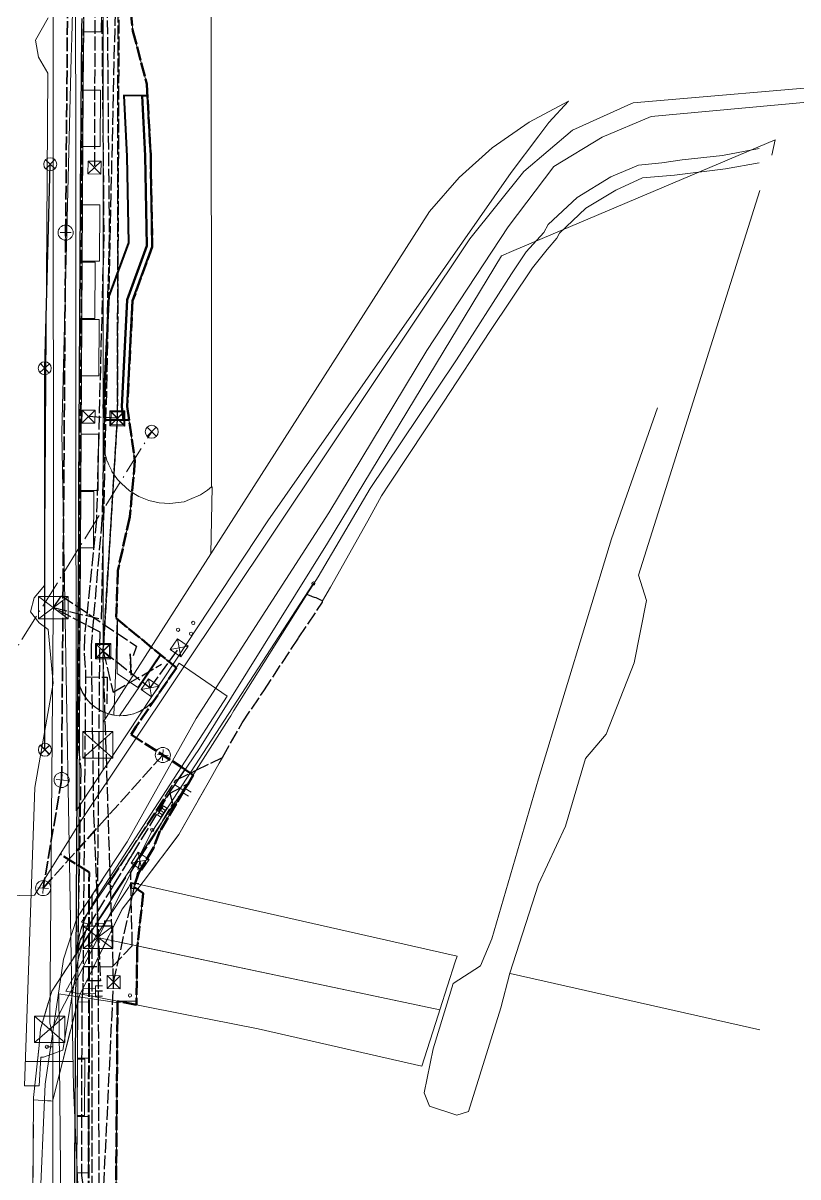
# Model space of a CAD drawing. Header units: metres. Extents: x 105014 to 106600, y 111320 to 118425.
# Drawn here: x 106145.6 to 106217.3, y 116212.9 to 116319.5 of the extents above; entities that cross this region are included whole.
import ezdxf

# ---------------------------------------------------------------- set-up
doc = ezdxf.new("R2010")
doc.units = ezdxf.units.M
doc.linetypes.add('DASHDOT', pattern=[3.556, 2.54, -0.508, 0, -0.508])
doc.linetypes.add('DASHED', pattern=[1.524, 1.27, -0.254])
for name, color, linetype, lineweight in [('00-BASE-LIMITE', 7, 'DASHED', 50), ('00-BASE-UE', 42, 'DASHED', 25), ('10-PAV-BOCACALLE', 9, 'CONTINUOUS', 13), ('10-PAV-CALZADA-MIXTA', 8, 'CONTINUOUS', 30), ('10-PAV-SARDINEL', 252, 'CONTINUOUS', 13), ('20-EP-ZONA-DURA', 253, 'CONTINUOUS', 13), ('20-EP-ZONA-VERDE', 84, 'CONTINUOUS', 13), ('30-RED-ENEL-NODOS', 11, 'CONTINUOUS', 13), ('30-RED-ENEL-PROY', 1, 'DASHED', 25), ('30-RED-ETB-CAMARA', 151, 'CONTINUOUS', 13), ('30-RED-ETB-EXIST', 145, 'CONTINUOUS', 13), ('30-RED-ETB-PROY', 5, 'DASHED', 25), ('30-RED-MOVISTAR-CAMARA', 141, 'CONTINUOUS', 13), ('30-RED-MOVISTAR-PROY', 4, 'DASHED', 25), ('30-RED-VANTI-EXIST', 52, 'CONTINUOUS', 13), ('30-RED-VANTI-PROY', 2, 'DASHED', 25), ('30-RED-VANTI-RETIRO', 8, 'DASHDOT', 13), ('35-RH-ACUE-DOMICILIARIA', 152, 'CONTINUOUS', 9), ('35-RH-ACUE-MATRIZ-PJ', 150, 'DASHED', 40), ('35-RH-ACUE-MENOR-EXIST', 151, 'CONTINUOUS', 13), ('35-RH-ACUE-MENOR-PROY', 5, 'DASHED', 25), ('35-RH-PLUV-COLECTOR', 96, 'CONTINUOUS', 30), ('35-RH-PLUV-NODOS', 94, 'CONTINUOUS', 13), ('35-RH-PLUV-RETIRO', 8, 'DASHDOT', 13), ('36-RH-SAN-COLECTOR-PROY', 6, 'DASHED', 35), ('36-RH-SAN-POZOS', 216, 'CONTINUOUS', 13), ('50-EST-MURO-CONTENCION', 34, 'CONTINUOUS', 40), ('60-PREDIAL-LOTE', 42, 'CONTINUOUS', 13)]:
    doc.layers.add(name, color=color, linetype=linetype, lineweight=lineweight)

# ---------------------------------------------------------------- blocks, each defined once
blk = doc.blocks.new('CAM_ETB_T_13')
for p, q in [((-1.375, -1.025), (1.375, 1.025)), ((-1.375, 1.025), (1.375, -1.025))]:
    blk.add_line(p, q)
blk.add_lwpolyline([(-1.375, -1.025), (1.375, -1.025), (1.375, 1.025), (-1.375, 1.025)], close=True)
blk = doc.blocks.new('CAM_ETB_T_14')
for p, q in [((-1.39, -1.22), (1.39, 1.22)), ((-1.39, 1.22), (1.39, -1.22))]:
    blk.add_line(p, q)
blk.add_lwpolyline([(-1.39, -1.22), (1.39, -1.22), (1.39, 1.22), (-1.39, 1.22)], close=True)
blk = doc.blocks.new('POSTE')
blk.add_circle((0, 0), 0.15)
blk = doc.blocks.new('CAJA_ENEL')
for p, q in [((-0.6, -0.6), (0.6, 0.6)), ((-0.6, 0.6), (0.6, -0.6))]:
    blk.add_line(p, q)
blk.add_lwpolyline([(-0.6, -0.6), (0.6, -0.6), (0.6, 0.6), (-0.6, 0.6)], close=True)
blk = doc.blocks.new('CAM_MOV_CS_276')
for p, q in [((-0.7, -0.7), (0.7, 0.7)), ((-0.7, 0.7), (0.7, -0.7))]:
    blk.add_line(p, q)
blk.add_lwpolyline([(-0.7, -0.7), (0.7, -0.7), (0.7, 0.7), (-0.7, 0.7)], close=True)
blk = doc.blocks.new('POZO_SAN')
for p, q in [((-0.5, 0), (0.5, 0)), ((0, -0.5), (0, 0.5))]:
    blk.add_line(p, q)
blk.add_circle((0, 0), 0.7)
blk = doc.blocks.new('SUMIDERO')
for p, q in [((-0.25, -0.2), (-0.25, 0.2)), ((0, -0.2), (0, 0.2)), ((0.25, -0.2), (0.25, 0.2))]:
    blk.add_line(p, q)
blk.add_lwpolyline([(-0.5, -0.2), (0.5, -0.2), (0.5, 0.2), (-0.5, 0.2)], close=True)
blk = doc.blocks.new('POZO_PLUV')
for p, q in [((-0.42, -0.42), (0.42, 0.42)), ((-0.42, 0.42), (0.42, -0.42))]:
    blk.add_line(p, q)
blk.add_circle((0, 0), 0.6)

msp = doc.modelspace()

# ---------------------------------------------------------------- linework, layer by layer
at = {"layer": '00-BASE-LIMITE'}
msp.add_lwpolyline([(106155.1783, 116325.1173), (106155.7787, 116318.8005), (106157.0867, 116313.8913), (106157.4307, 116307.2929), (106157.5753, 116298.8443), (106155.7593, 116293.8449), (106155.2629, 116284.0945), (106155.9739, 116279.0759), (106155.5147, 116273.8943), (106154.3899, 116268.9223), (106154.2509, 116264.5095), (106159.8111, 116259.9177), (106156.0931, 116254.5059), (106155.6127, 116253.7581), (106160.3381, 116250.7223), (106161.3719, 116250.0077), (106160.8589, 116249.1467), (106160.5731, 116248.6669), (106158.2779, 116244.8149), (106157.7005, 116243.3003), (106156.3793, 116241.0677), (106155.8847, 116239.6875), (106156.7505, 116239.0867), (106156.1819, 116234.0037), (106156.1229, 116228.7753), (106154.3655, 116229.1179), (106153.7019, 116138.9795)], dxfattribs=at)
at = {"layer": '00-BASE-UE'}
msp.add_lwpolyline([(106155.1783, 116325.1173), (106155.7787, 116318.8005), (106157.0867, 116313.8913), (106157.4307, 116307.2929), (106157.5753, 116298.8443), (106155.7593, 116293.8449), (106155.2629, 116284.0945), (106155.9739, 116279.0759), (106155.5147, 116273.8943), (106154.3899, 116268.9223), (106154.2509, 116264.5095), (106159.8111, 116259.9177), (106156.0931, 116254.5059), (106155.6127, 116253.7581), (106160.3381, 116250.7223), (106161.3719, 116250.0077), (106160.8589, 116249.1467), (106160.5731, 116248.6669), (106158.2779, 116244.8149), (106157.7005, 116243.3003), (106156.3793, 116241.0677), (106155.8847, 116239.6875), (106156.7505, 116239.0867), (106156.1819, 116234.0037), (106156.1229, 116228.7753), (106154.3655, 116229.1179), (106153.7019, 116138.9795)], dxfattribs=at)
at = {"layer": '10-PAV-BOCACALLE'}
msp.add_lwpolyline([(106164.5074, 116257.3075), (106160.2717, 116250.7651), (106152.1183, 116238.1703), (106151.4379, 116236.9366), (106150.9376, 116235.6195), (106150.6275, 116234.2451), (106150.5135, 116232.8408), (106150.6698, 116259.5015), (106150.7276, 116258.8248), (106150.8991, 116258.1676), (106151.1792, 116257.549), (106151.56, 116256.9866), (106152.0304, 116256.4968), (106152.577, 116256.0936), (106153.1838, 116255.7886), (106153.8335, 116255.5908), (106154.5073, 116255.5057), (106155.1858, 116255.5358), (106155.8494, 116255.6803), (106156.479, 116255.9349), (106157.0565, 116256.2924), (106157.5651, 116256.7425), (106157.9903, 116257.2721), (106159.7829, 116259.9411), (106160.0704, 116260.3697), (106164.5074, 116257.3075)], close=True, dxfattribs=at)
at = {"layer": '10-PAV-CALZADA-MIXTA'}
msp.add_lwpolyline([(106151.0641, 116319.9493), (106151.0505, 116319.0557), (106151.0381, 116318.1613), (106151.0267, 116317.2661), (106151.0165, 116316.3703), (106151.0075, 116315.4765), (106150.9991, 116314.5787), (106150.9915, 116313.6801), (106150.9845, 116312.7807), (106150.9781, 116311.8805), (106150.9721, 116310.9795), (106150.9665, 116310.0779), (106150.9611, 116309.1755), (106150.9557, 116308.2723), (106150.7685, 116276.3239), (106150.7461, 116272.5068), (106150.6699, 116259.5259), (106150.6698, 116259.5015), (106150.5135, 116232.8408), (106150.5132, 116232.7947), (106150.4305, 116218.6918), (106150.3365, 116202.6713)], dxfattribs=at)
at = {"layer": '10-PAV-SARDINEL'}
for points in [[(106150.3365, 116202.6713), (106150.4305, 116218.6918), (106150.5132, 116232.7947), (106150.5135, 116232.8408), (106150.6698, 116259.5015), (106150.6699, 116259.5259), (106150.7461, 116272.5068), (106150.7685, 116276.3239), (106150.9557, 116308.2723), (106150.9611, 116309.1755), (106150.9665, 116310.0779), (106150.9721, 116310.9795), (106150.9781, 116311.8805), (106150.9845, 116312.7807), (106150.9915, 116313.6801), (106150.9991, 116314.5787), (106151.0075, 116315.4765), (106151.0165, 116316.3703), (106151.0267, 116317.2661), (106151.0381, 116318.1613), (106151.0505, 116319.0557), (106151.0641, 116319.9493)], [(106151.2641, 116319.9461), (106151.2505, 116319.0528), (106151.2381, 116318.1587), (106151.2267, 116317.2637), (106151.2165, 116316.3682), (106151.2075, 116315.4746), (106151.1991, 116314.5769), (106151.1915, 116313.6785), (106151.1845, 116312.7792), (106151.1781, 116311.8792), (106151.1721, 116310.9783), (106151.1665, 116310.0767), (106151.1611, 116309.1743), (106151.1557, 116308.2711), (106150.9685, 116276.3227), (106150.9461, 116272.5056), (106150.8699, 116259.5249), (106150.8698, 116259.5005), (106150.7135, 116232.8396), (106150.7132, 116232.7935), (106150.6305, 116218.6906), (106150.5365, 116202.6701)]]:
    msp.add_lwpolyline(points, dxfattribs=at)
at = {"layer": '20-EP-ZONA-DURA'}
for points in [[(106155.1783, 116325.1173), (106155.7787, 116318.8005), (106157.0867, 116313.8913), (106157.4307, 116307.2929), (106157.5753, 116298.8443), (106155.7593, 116293.8449), (106155.2629, 116284.0945), (106155.9739, 116279.0759), (106155.5147, 116273.8943), (106154.3899, 116268.9223), (106154.2509, 116264.5095), (106154.3482, 116264.4292), (106154.2355, 116261.1999), (106154.1373, 116258.3901), (106154.0395, 116255.5839), (106154.0631, 116255.5494), (106153.4481, 116255.6942), (106152.8636, 116255.9341), (106152.3242, 116256.263), (106151.8433, 116256.6727), (106151.4329, 116257.1531), (106151.1033, 116257.6921), (106150.8626, 116258.2762), (106150.8698, 116259.5005), (106150.8699, 116259.5249), (106150.9373, 116271.0327), (106152.1373, 116271.0257), (106152.1679, 116276.2255), (106150.9679, 116276.2325), (106150.9685, 116276.3227), (106150.9685, 116276.3327), (106152.5685, 116276.3241), (106152.5985, 116281.5239), (106150.9991, 116281.5331), (106151.0307, 116286.9333), (106152.6301, 116286.9239), (106152.6607, 116292.1237), (106151.0611, 116292.1331), (106151.0617, 116292.2333), (106152.2617, 116292.2253), (106152.2923, 116297.4253), (106151.0923, 116297.4323), (106151.0929, 116297.5323), (106152.6923, 116297.5237), (106152.7229, 116302.7237), (106151.1233, 116302.7331), (106151.1551, 116308.1331), (106152.7549, 116308.1235), (106152.7885, 116313.3235), (106151.1889, 116313.3337), (106151.1915, 116313.6785), (106151.1991, 116314.5769), (106151.2075, 116315.4746), (106151.2165, 116316.3682), (106151.2267, 116317.2637), (106151.2381, 116318.1587), (106151.2457, 116318.7403), (106152.8459, 116318.7231), (106152.9449, 116323.9221)], [(106150.5667, 116207.8431), (106150.5985, 116213.2431), (106151.6979, 116213.2365), (106151.7285, 116218.4365), (106150.6289, 116218.4429), (106150.6295, 116218.5429), (106151.3295, 116218.5389), (106151.3601, 116223.7387), (106150.6601, 116223.7429), (106150.6607, 116223.8429), (106151.7601, 116223.8363), (106151.7907, 116229.0363), (106150.6911, 116229.0427), (106150.7132, 116232.7935), (106150.7135, 116232.8396), (106150.7249, 116234.7829), (106151.0492, 116235.9664), (106151.516, 116237.1012), (106152.1183, 116238.1703), (106160.2716, 116250.765), (106160.3381, 116250.7223), (106161.3719, 116250.0077), (106160.8589, 116249.1467), (106160.5731, 116248.6669), (106158.2779, 116244.8149), (106157.7005, 116243.3003), (106156.3793, 116241.0677), (106155.8847, 116239.6875), (106156.7505, 116239.0867), (106156.1819, 116234.0037), (106156.1819, 116234.0037), (106156.1267, 116229.1109), (106154.3745, 116229.1162), (106154.3655, 116229.1179), (106153.7019, 116138.9795)]]:
    msp.add_lwpolyline(points, dxfattribs=at)
msp.add_lwpolyline([(106154.5401, 116255.5045), (106156.4525, 116258.2963), (106158.2913, 116260.9727), (106158.3791, 116261.1003), (106159.7829, 116259.941), (106157.9903, 116257.2721), (106157.5689, 116256.7465), (106157.0652, 116256.299), (106156.4936, 116255.9424), (106155.8703, 116255.6868), (106155.2129, 116255.5395), (106154.5401, 116255.5045)], close=True, dxfattribs=at)
at = {"layer": '20-EP-ZONA-VERDE'}
for points in [[(106152.7885, 116313.3235), (106152.7549, 116308.1235), (106151.1551, 116308.1331), (106151.1889, 116313.3337), (106152.7885, 116313.3235)], [(106152.7229, 116302.7237), (106152.6923, 116297.5237), (106151.0929, 116297.5323), (106151.1233, 116302.7331), (106152.7229, 116302.7237)], [(106152.2923, 116297.4253), (106152.2617, 116292.2253), (106151.0617, 116292.2333), (106151.0923, 116297.4323), (106152.2923, 116297.4253)], [(106152.6607, 116292.1237), (106152.6301, 116286.9239), (106151.0307, 116286.9333), (106151.0611, 116292.1331), (106152.6607, 116292.1237)], [(106152.5985, 116281.5239), (106152.5685, 116276.3241), (106150.9685, 116276.3327), (106150.9991, 116281.5331), (106152.5985, 116281.5239)], [(106152.1679, 116276.2255), (106152.1373, 116271.0257), (106150.9373, 116271.0327), (106150.9679, 116276.2325), (106152.1679, 116276.2255)], [(106158.3107, 116261.1567), (106156.2585, 116258.0993), (106154.3209, 116259.3923), (106154.3503, 116264.4273), (106158.3107, 116261.1567)], [(106151.7907, 116229.0363), (106151.7601, 116223.8363), (106150.6607, 116223.8429), (106150.6911, 116229.0427), (106151.7907, 116229.0363)], [(106156.1267, 116229.1109), (106156.1229, 116228.7753), (106154.3745, 116229.1161), (106156.1267, 116229.1109)], [(106151.3601, 116223.7387), (106151.3295, 116218.5389), (106150.6295, 116218.5429), (106150.6601, 116223.7429), (106151.3601, 116223.7387)], [(106151.7285, 116218.4365), (106151.6979, 116213.2365), (106150.5985, 116213.2431), (106150.6289, 116218.4429), (106151.7285, 116218.4365)]]:
    msp.add_lwpolyline(points, close=True, dxfattribs=at)
at = {"layer": '30-RED-ENEL-PROY'}
for points in [[(106152.2657, 116322.8549), (106152.2427, 116306.1739)], [(106154.3651, 116283.0007), (106154.4223, 116322.8415)], [(106154.3651, 116283.0007), (106151.6837, 116283.1519)], [(106153.0305, 116261.4765), (106154.3651, 116283.0007)], [(106157.3747, 116258.0805), (106160.0547, 116261.7795)], [(106154.0077, 116230.8695), (106153.0305, 116261.4765)], [(106153.0305, 116261.4765), (106157.3747, 116258.0805)], [(106154.0077, 116230.8695), (106156.4557, 116242.0543)], [(106153.0309, 116210.5227), (106154.0077, 116230.8695)]]:
    msp.add_lwpolyline(points, dxfattribs=at)
at = {"layer": '30-RED-ETB-EXIST'}
for points in [[(106148.436, 116265.492), (106148.451, 116266.089), (106148.396, 116362.861), (106148.277, 116363.45)], [(106157.576, 116244.94), (106157.639, 116244.878), (106172.417, 116267.673), (106172.469, 116267.722)], [(106148.091, 116226.519), (106148.23, 116226.549), (106148.105, 116227.116), (106148.421, 116264.895), (106148.436, 116265.492)], [(106152.572, 116235.008), (106157.627, 116244.987), (106157.576, 116244.94)], [(106148.091, 116226.519), (106148.422, 116226.813), (106152.572, 116235.008)], [(106147.843, 116224.902), (106148.373, 116224.902), (106148.373, 116225.897), (106148.23, 116226.549), (106148.091, 116226.519)], [(106148.515, 116183.721), (106148.419, 116183.717), (106148.394, 116184.321), (106148.373, 116224.902), (106147.843, 116224.902)]]:
    msp.add_lwpolyline(points, dxfattribs=at)
at = {"layer": '30-RED-ETB-PROY'}
for points in [[(106148.436, 116265.492), (106152.881, 116264.433), (106154.171, 116320.607), (106154.191, 116321.218)], [(106148.436, 116265.492), (106149.178, 116266.594), (106156.118, 116261.923), (106155.802, 116261.025)], [(106152.55, 116252.809), (106152.66, 116252.808), (106152.754, 116263.225), (106148.436, 116265.492)], [(106155.638, 116259.237), (106155.531, 116261.234), (106155.638, 116259.237)], [(106152.557, 116235.015), (106152.504, 116235.625), (106152.66, 116252.808), (106152.55, 116252.809)], [(106152.658, 116183.959), (106152.77, 116184.528), (106152.593, 116234.417), (106152.557, 116235.015)]]:
    msp.add_lwpolyline(points, dxfattribs=at)
at = {"layer": '30-RED-MOVISTAR-PROY'}
for points in [[(106154.5081, 116322.8763), (106154.3455, 116282.9897)], [(106154.3455, 116282.9897), (106153.0375, 116261.4733)], [(106153.0375, 116261.4733), (106153.9582, 116257.6846)], [(106153.9582, 116257.6846), (106158.4234, 116260.2552)]]:
    msp.add_lwpolyline(points, dxfattribs=at)
at = {"layer": '30-RED-VANTI-EXIST'}
for points in [[(106171.8705, 116266.6966), (106172.9131, 116268.3547), (106177.7255, 116276.5035), (106180.5441, 116280.7355), (106185.6877, 116288.3895), (106190.7937, 116296.3561), (106192.1529, 116298.4023), (106193.7845, 116300.1799), (106194.1755, 116300.9139), (106196.8491, 116303.4079), (106199.9665, 116305.3311), (106202.5239, 116306.3985), (106204.6831, 116306.6199), (106206.5681, 116306.9019), (106210.2999, 116307.3007), (106213.6673, 116307.9409)], [(106173.3263, 116266.1263), (106174.0691, 116267.3897), (106177.5071, 116273.5077), (106178.7781, 116275.8265), (106179.5285, 116277.0141), (106184.4913, 116284.4911), (106188.7851, 116291.0265), (106192.7135, 116296.9151), (106194.0787, 116298.6053), (106194.9703, 116299.6455), (106195.2135, 116300.1073), (106197.6683, 116302.4121), (106200.4407, 116304.0949), (106202.8903, 116305.2287), (106205.8607, 116305.4709), (106210.5685, 116306.0641), (106213.6679, 116306.6075)], [(106204.2675, 116283.9527), (106200.0299, 116271.8421), (106193.2877, 116249.6711), (106188.9651, 116234.8875), (106187.9193, 116232.3717), (106185.3947, 116230.7345), (106183.5549, 116224.6995), (106182.7201, 116220.6415), (106183.2167, 116219.3945), (106185.7213, 116218.5703), (106186.8077, 116218.9145), (106189.7899, 116228.5039), (106190.6437, 116231.6877), (106193.2877, 116239.9277), (106195.7817, 116245.3067), (106197.6157, 116251.5335), (106199.5333, 116253.7925), (106202.1133, 116260.4037), (106203.2531, 116266.1567), (106202.5135, 116268.5033), (106213.7357, 116304.0695)], [(106165.1288, 116255.9744), (106171.8705, 116266.6966)], [(106164.6408, 116255.2003), (106164.8267, 116255.4941)], [(106164.8267, 116255.4941), (106165.1288, 116255.9744)], [(106161.6383, 116250.4564), (106164.6408, 116255.2003)], [(106148.476, 116220.3219), (106150.8383, 116229.6241), (106154.7811, 116237.6213), (106156.7401, 116240.1505), (106160.0351, 116244.5143), (106162.7443, 116249.3077), (106163.7591, 116251.1021), (106164.0631, 116251.6447)], [(106160.8471, 116249.2063), (106161.6383, 116250.4564)], [(106158.3069, 116245.4105), (106160.8471, 116249.2063)], [(106153.7383, 116238.4052), (106153.8951, 116238.8179), (106158.3069, 116245.4105)], [(106150.6645, 116233.6466), (106153.6431, 116238.1549), (106153.7383, 116238.4052)], [(106148.2801, 116230.0361), (106150.6645, 116233.6466)], [(106190.6637, 116231.6833), (106213.7363, 116226.4671)], [(106146.6043, 116219.9913), (106146.6061, 116220.2113), (106147.1215, 116225.0175), (106147.2379, 116226.5273), (106148.2801, 116230.0361)], [(106148.3952, 116220.0038), (106148.4401, 116220.1804)], [(106148.4401, 116220.1804), (106148.476, 116220.3219)], [(106146.5085, 116207.8515), (106146.6043, 116219.9913)], [(106146.6043, 116219.9913), (106147.8824, 116219.9096)], [(106147.8824, 116219.9096), (106148.0283, 116219.9003)], [(106148.0283, 116219.9003), (106148.2119, 116219.8886)], [(106148.2119, 116219.8886), (106148.3635, 116219.8789), (106148.3952, 116220.0038)]]:
    msp.add_lwpolyline(points, dxfattribs=at)
at = {"layer": '30-RED-VANTI-PROY'}
for points in [[(106154.5824, 116353.6849), (106154.7307, 116353.6817), (106154.5813, 116353.1195), (106153.3021, 116351.8495), (106152.9085, 116348.7803), (106152.1353, 116340.3771), (106151.7549, 116335.8797), (106151.3019, 116325.7635), (106151.1429, 116315.3603), (106151.0419, 116304.6783), (106150.9891, 116292.1075), (106150.8447, 116270.9965), (106150.7247, 116252.6471), (106150.9829, 116250.4841), (106150.6653, 116233.7065)], [(106164.0631, 116251.6447), (106165.8883, 116254.8565), (106167.8773, 116257.7957), (106171.1077, 116262.7061), (106173.3131, 116265.9941), (106173.3263, 116266.1263)], [(106171.8705, 116266.6966), (106171.8659, 116266.6983)], [(106172.2654, 116266.5529), (106171.8705, 116266.6966)], [(106172.4016, 116266.5034), (106172.2654, 116266.5529)], [(106172.5729, 116266.441), (106172.4016, 116266.5034)], [(106172.8666, 116266.3244), (106172.7217, 116266.3869), (106172.5729, 116266.441)], [(106173.0343, 116266.2521), (106172.8666, 116266.3244)], [(106173.1676, 116266.1947), (106173.0343, 116266.2521)], [(106173.3263, 116266.1263), (106173.1676, 116266.1947)], [(106161.6383, 116250.4564), (106164.0631, 116251.6447)], [(106155.4696, 116242.8975), (106159.7499, 116249.5309), (106161.6383, 116250.4564)], [(106155.7676, 116242.7198), (106159.1657, 116248.3115), (106160.8471, 116249.2063)], [(106153.8165, 116240.3355), (106155.4301, 116242.8363)], [(106155.4301, 116242.8363), (106155.4696, 116242.8975)], [(106155.5818, 116242.414), (106155.6439, 116242.5161)], [(106155.6439, 116242.5161), (106155.7047, 116242.6163)], [(106155.7047, 116242.6163), (106155.7676, 116242.7198)], [(106154.0356, 116239.8697), (106155.0738, 116241.578)], [(106155.0738, 116241.578), (106155.1366, 116241.6815)], [(106155.1366, 116241.6815), (106155.1975, 116241.7817)], [(106155.1975, 116241.7817), (106155.2596, 116241.8838)], [(106155.2596, 116241.8838), (106155.3301, 116241.9999)], [(106155.3301, 116241.9999), (106155.4205, 116242.1487)], [(106155.4205, 116242.1487), (106155.5112, 116242.2978)], [(106155.5112, 116242.2978), (106155.5818, 116242.414)], [(106153.7378, 116240.2137), (106153.8165, 116240.3355)], [(106150.6653, 116233.7065), (106150.9507, 116234.7933), (106153.8267, 116239.5259)], [(106153.6789, 116239.8323), (106153.5533, 116239.9277), (106153.6388, 116240.0601)], [(106153.6388, 116240.0601), (106153.7378, 116240.2137)], [(106153.8245, 116239.7218), (106153.6789, 116239.8323)], [(106153.9075, 116239.6589), (106153.8245, 116239.7218)], [(106153.8267, 116239.5259), (106153.9075, 116239.6589)], [(106153.9075, 116239.6589), (106154.0356, 116239.8697)], [(106150.6499, 116233.6481), (106150.6594, 116233.6844)], [(106150.6594, 116233.6844), (106150.6653, 116233.7065)], [(106150.665, 116233.6929), (106150.6645, 116233.6466)], [(106150.6653, 116233.7065), (106150.665, 116233.6929)]]:
    msp.add_lwpolyline(points, dxfattribs=at)
at = {"layer": '30-RED-VANTI-RETIRO'}
for points in [[(106148.476, 116220.3219), (106150.8383, 116229.6241), (106154.7811, 116237.6213), (106156.7401, 116240.1505), (106160.0351, 116244.5143), (106162.7443, 116249.3077), (106163.7591, 116251.1021), (106164.0631, 116251.6447)], [(106158.3069, 116245.4105), (106160.7039, 116249.0859)], [(106153.7383, 116238.4052), (106158.3069, 116245.4105)], [(106150.665, 116233.6929), (106153.7383, 116238.4052)], [(106148.2801, 116230.0361), (106150.6594, 116233.6844)], [(106150.6594, 116233.6844), (106150.665, 116233.6929)], [(106146.6043, 116219.9913), (106146.6061, 116220.2113), (106147.1215, 116225.0175), (106147.2379, 116226.5273), (106148.2801, 116230.0361)], [(106148.3952, 116220.0038), (106148.4401, 116220.1804)], [(106148.4401, 116220.1804), (106148.476, 116220.3219)], [(106146.5085, 116207.8515), (106146.6043, 116219.9913)], [(106146.6043, 116219.9913), (106147.8824, 116219.9096)], [(106147.8824, 116219.9096), (106148.0283, 116219.9003)], [(106148.0283, 116219.9003), (106148.2119, 116219.8886)], [(106148.2119, 116219.8886), (106148.3635, 116219.8789), (106148.3952, 116220.0038)]]:
    msp.add_lwpolyline(points, dxfattribs=at)
at = {"layer": '35-RH-ACUE-DOMICILIARIA'}
for points in [[(106160.504, 116248.5939), (106159.6703, 116249.1168)], [(106160.9147, 116248.0521), (106160.3787, 116248.4019), (106160.6294, 116248.786), (106161.1653, 116248.4363)], [(106155.6819, 116239.7489), (106155.6115, 116239.7571)], [(106156.3222, 116239.5205), (106155.6822, 116239.5196), (106155.6815, 116239.9782), (106156.3215, 116239.9792)], [(106153.1504, 116236.3142), (106152.5652, 116236.307)], [(106153.7908, 116236.0859), (106153.1508, 116236.0849), (106153.1501, 116236.5436), (106153.7901, 116236.5446)], [(106152.3451, 116229.8162), (106151.1145, 116229.7999)], [(106152.3387, 116230.295), (106151.1594, 116230.2456)], [(106152.9791, 116230.0666), (106152.3391, 116230.0656), (106152.3384, 116230.5243), (106152.9784, 116230.5253)], [(106152.9855, 116229.5878), (106152.3455, 116229.5869), (106152.3448, 116230.0455), (106152.9848, 116230.0465)]]:
    msp.add_lwpolyline(points, dxfattribs=at)
at = {"layer": '35-RH-ACUE-MATRIZ-PJ'}
msp.add_lwpolyline([(106149.9733, 116045.1078), (106151.4298, 116045.1136), (106151.7613, 116241.0174), (106149.0656, 116242.6969)], dxfattribs=at)
at = {"layer": '35-RH-ACUE-MENOR-EXIST'}
for points in [[(106150.5, 116332.35), (106150.14, 116318.2), (106150.09, 116316.36), (106149.21, 116281.69), (106150.3, 116221.11), (106151.4, 116196.3), (106150.67, 116172.94), (106149.94, 116124.77), (106151.4, 116078.06), (106149.21, 116035), (106145.19, 116011.65), (106138.26, 115994.13), (106126.21, 115971.87), (106118.91, 115957.64), (106109.79, 115937.2), (106106.5, 115911.66), (106102.51, 115884.52), (106100.5346, 115872.3744), (106099.41, 115865.46), (106097.31, 115828.21), (106095.13, 115790.53)], [(106147.9633, 116320.0264), (106146.7762, 116317.956), (106147.0649, 116316.3741), (106147.9334, 116314.9203), (106147.6091, 116267.5452), (106146.646, 116266.3917), (106146.3191, 116265.1094), (106147.1279, 116264.0793), (106147.9625, 116263.4656), (106148.4327, 116258.5166), (106146.7241, 116248.8537), (106145.7761, 116221.2799), (106147.1353, 116221.2862), (106147.2765, 116223.9445), (106147.5264, 116223.9511), (106149.3216, 116224.5726), (106150.7419, 116232.9537), (106151.6129, 116236.2529), (106151.0268, 116236.4202), (106161.939, 116252.4867), (106173.7903, 116271.4553), (106189.86, 116298.03)], [(106131.6048, 116238.5719), (106146.7, 116238.9), (106149.8878, 116244.0167), (106150.65, 116245.24), (106150.81, 116245.5), (106151.02, 116245.81), (106186.94, 116299.59), (106191.91, 116305.83), (106196.41, 116309.63), (106201.82, 116312.06), (106202.03, 116312.16), (106242.26, 116315.61)], [(106147.167, 116209.3627), (106147.6817, 116221.4472), (106149.3815, 116232.9931), (106150.6166, 116236.7984), (106155.2484, 116243.8434), (106161.6371, 116255.2351), (106173.8953, 116274.2483), (106182.953, 116289.264), (106190.4755, 116300.7113), (106194.6955, 116306.2651), (106199.1729, 116308.9905), (106203.7018, 116310.8932), (106218.1116, 116312.2302), (106248.2253, 116314.0079), (106256.6205, 116314.0079), (106258.925, 116313.8434), (106261.0649, 116313.021), (106281.312, 116293.53), (106293.4331, 116282.6301), (106298.4537, 116278.1891), (106299.7706, 116277.6957)], [(106215.17, 116308.74), (106191.0118, 116298.5174)], [(106214.85, 116307.34), (106215.17, 116308.74)], [(106191.0118, 116298.5174), (106189.86, 116298.03)], [(106150.2562, 116223.5417), (106145.8542, 116223.5507)]]:
    msp.add_lwpolyline(points, dxfattribs=at)
at = {"layer": '35-RH-ACUE-MENOR-PROY'}
for points in [[(106092.5369, 116749.5342), (106106.6865, 116712.134), (106114.7935, 116693.0074), (106116.2582, 116689.5516), (106116.7037, 116688.5006), (106118.4226, 116684.4453), (106121.4797, 116676.052), (106126.7201, 116657.2635), (106144.2182, 116538.6408), (106162.8556, 116458.0726), (106164.1877, 116444.4331), (106164.6066, 116419.3698), (106159.3943, 116379.3815), (106158.6398, 116366.1263), (106155.8807, 116353.2019), (106154.8181, 116333.9881), (106153.3905, 116322.8192), (106153.5996, 116299.9736), (106152.9199, 116273.6022), (106151.926, 116262.0244), (106152.1529, 116246.4247), (106152.781, 116230.9932), (106151.1675, 116230.9753)], [(106158.8906, 116379.3853), (106158.1412, 116366.1855), (106155.3836, 116353.2683), (106154.3199, 116334.0336), (106152.8902, 116322.8487), (106153.0996, 116299.9777), (106152.4205, 116273.63), (106151.3124, 116262.8063), (106151.2708, 116261.2265), (106151.4121, 116259.7331), (106151.1591, 116230.2073), (106151.0627, 116229.3262), (106151.0254, 116212.9928), (106152.1275, 116206.3383)], [(106151.402, 116259.0895), (106153.41, 116259.0558), (106153.3804, 116256.5992)], [(106151.1787, 116232.3257), (106153.8788, 116232.295), (106155.734, 116234.2392), (106155.5848, 116241.0241), (106157.788, 116244.4643), (106159.4699, 116247.3721), (106159.1996, 116248.4225), (106160.6131, 116250.5342)], [(106152.9325, 116240.3209), (106151.9865, 116238.8819), (106151.9865, 116209.1082), (106152.6274, 116205.8859), (106152.6253, 116193.7479), (106151.1844, 116187.5309), (106151.0065, 116169.026), (106152.477, 116163.6182), (106152.4483, 116151.1172), (106150.9093, 116146.3972), (106150.7872, 116126.195), (106153.9991, 116115.5581), (106153.6927, 116065.5326)]]:
    msp.add_lwpolyline(points, dxfattribs=at)
at = {"layer": '35-RH-PLUV-COLECTOR'}
for points in [[(106147.6415, 116287.6243), (106148.144, 116306.4893)], [(106147.6415, 116287.6243), (106148.144, 116306.4893)], [(106147.6516, 116252.361), (106147.6415, 116287.6243)], [(106147.6516, 116252.361), (106147.6415, 116287.6243)]]:
    msp.add_lwpolyline(points, dxfattribs=at)
at = {"layer": '35-RH-PLUV-RETIRO'}
msp.add_lwpolyline([(106137.7719, 116250.1438), (106157.5275, 116281.7531)], dxfattribs=at)
at = {"layer": '36-RH-SAN-COLECTOR-PROY'}
for points in [[(106149.5691, 116300.1645), (106149.7834, 116325.0708)], [(106149.1994, 116249.5608), (106149.5691, 116300.1645)], [(106158.5505, 116251.8707), (106147.4908, 116239.5669)], [(106149.1994, 116249.5608), (106147.4908, 116239.5669)]]:
    msp.add_lwpolyline(points, dxfattribs=at)
at = {"layer": '50-EST-MURO-CONTENCION'}
for points in [[(106154.9343, 116282.8483), (106154.7609, 116284.072), (106155.2636, 116293.9451), (106157.0737, 116298.9281), (106156.931, 116307.2755), (106156.642, 116312.8163), (106154.9388, 116312.8324), (106155.2317, 116307.2167), (106155.3686, 116299.2132), (106153.5788, 116294.286), (106153.0548, 116283.9953), (106153.2159, 116282.8583), (106154.9343, 116282.8483)], [(106154.9343, 116282.8483), (106155.4397, 116282.8453), (106155.2627, 116284.0946), (106155.7592, 116293.8448), (106157.5752, 116298.8442), (106157.4307, 116307.2928), (106157.1427, 116312.8163), (106156.642, 116312.8163), (106156.931, 116307.2755), (106157.0737, 116298.9281), (106155.2636, 116293.9451), (106154.7609, 116284.072), (106154.9343, 116282.8483)]]:
    msp.add_lwpolyline(points, close=True, dxfattribs=at)
at = {"layer": '60-PREDIAL-LOTE'}
for points in [[(106153.0447, 116321.2692), (106153.0452, 116301.0882), (106153.0456, 116281.0943), (106153.0457, 116280.4671), (106153.0472, 116254.9167), (106153.0475, 116250.4867), (106150.6406, 116246.8403), (106150.5465, 116246.6977), (106150.4942, 116337.567)], [(106163.0342, 116326.896), (106163.0478, 116276.6526), (106162.6747, 116276.3411), (106162.0352, 116275.9131), (106161.0212, 116275.4773), (106160.5194, 116275.2813), (106160.5194, 116275.2813), (106159.2166, 116275.1149), (106158.2221, 116275.17), (106157.2495, 116275.3897), (106156.3252, 116275.7685), (106155.4743, 116276.2976), (106154.7193, 116276.9659), (106154.4247, 116277.2749), (106154.4016, 116277.2992), (106154.3869, 116277.3147), (106154.381, 116277.3218), (106154.3759, 116277.3281), (106154.3061, 116277.4297), (106154.0704, 116277.7758), (106153.8547, 116278.092), (106153.8344, 116278.1217), (106153.8287, 116278.1317), (106153.5695, 116278.6878), (106153.428, 116278.9915), (106153.4204, 116279.0078), (106153.4184, 116279.0132), (106153.1592, 116279.9377), (106153.1559, 116279.9494), (106153.0904, 116280.3631), (106153.0457, 116280.4671), (106153.0456, 116281.0943), (106153.0452, 116301.0882), (106153.0447, 116321.2692)]]:
    msp.add_lwpolyline(points, dxfattribs=at)
for points in [[(106153.1563, 116250.6515), (106153.0475, 116250.4867), (106153.0472, 116254.9167), (106162.991, 116270.4758), (106183.2165, 116302.1228), (106185.9325, 116305.2477), (106189.011, 116308.0161), (106192.4056, 116310.3865), (106196.065, 116312.3231), (106194.2391, 116310.3299), (106193.3057, 116309.1035), (106190.7418, 116305.7352), (106168.2547, 116273.5255), (106153.1563, 116250.6515)], [(106158.2221, 116275.17), (106159.2166, 116275.1149), (106160.5194, 116275.2813), (106161.0212, 116275.4773), (106162.0352, 116275.9131), (106162.6747, 116276.3411), (106163.0478, 116276.6526), (106163.1037, 116276.6749), (106162.991, 116270.4758), (106153.0472, 116254.9167), (106153.0457, 116280.4671), (106153.0904, 116280.3631), (106153.1559, 116279.9494), (106153.1592, 116279.9377), (106153.4184, 116279.0132), (106153.4204, 116279.0078), (106153.428, 116278.9915), (106153.5695, 116278.6878), (106153.8287, 116278.1317), (106153.8344, 116278.1217), (106153.8547, 116278.092), (106154.0704, 116277.7758), (106154.3061, 116277.4297), (106154.3759, 116277.3281), (106154.381, 116277.3218), (106154.3869, 116277.3147), (106154.4016, 116277.2992), (106154.4247, 116277.2749), (106154.7193, 116276.9659), (106155.4743, 116276.2976), (106156.3252, 116275.7685), (106157.2495, 116275.3897), (106158.2221, 116275.17)], [(106156.7796, 116234.1065), (106152.5029, 116235.0091), (106152.3228, 116235.0471), (106155.3674, 116239.6275), (106155.6141, 116240.0759), (106163.2764, 116238.3477), (106164.9185, 116237.9774), (106185.7531, 116233.2783), (106185.5878, 116232.7638), (106184.1627, 116228.3277), (106156.7796, 116234.1065)], [(106160.9184, 116227.8294), (106156.1229, 116228.7752), (106154.3654, 116229.1179), (106149.7688, 116230.0024), (106149.598, 116230.0353), (106150.5782, 116231.8381), (106152.2664, 116234.9434), (106152.3228, 116235.0471), (106152.5029, 116235.0091), (106184.1627, 116228.3277), (106184.0313, 116227.9186), (106183.9975, 116227.8133), (106182.4892, 116223.1156), (106180.4606, 116223.5773), (106167.3603, 116226.559), (106162.827, 116227.453), (106160.9184, 116227.8294)], [(106157.3525, 116109.3207), (106157.4698, 116105.8862), (106156.301, 116106.078), (106151.5079, 116106.8643), (106150.5183, 116107.0266), (106150.0003, 116107.1116), (106149.5747, 116162.0206), (106149.57, 116162.742), (106149.4899, 116171.9315), (106148.9392, 116229.7868), (106149.7129, 116229.6698), (106153.2576, 116229.1339), (106154.3739, 116228.9651), (106154.3734, 116228.8938), (106153.7116, 116138.9827), (106153.4979, 116134.0039), (106153.6649, 116129.046), (106153.7813, 116126.3026), (106154.0031, 116121.0815), (106154.0908, 116119.0131), (106153.9542, 116114.3022), (106157.3525, 116109.3207)]]:
    msp.add_lwpolyline(points, close=True, dxfattribs=at)

# ---------------------------------------------------------------- block references
at = {"layer": '30-RED-ENEL-NODOS'}
for name, p, rotation in [('CAJA_ENEL', (106152.2428, 116306.1738), 89), ('CAJA_ENEL', (106151.6836, 116283.1519), 89), ('CAJA_ENEL', (106154.365, 116283.0006), 89.7), ('POSTE', (106161.3662, 116264.0834), 90.8), ('POSTE', (106159.9684, 116263.4473), 90.7), ('POSTE', (106161.1637, 116263.0762), 90.8), ('POSTE', (106161.1637, 116263.0762), 90.8), ('CAJA_ENEL', (106153.0305, 116261.4765), 89.6), ('CAJA_ENEL', (106160.0548, 116261.7794), 55.3), ('CAJA_ENEL', (106157.3747, 116258.0805), 54.7), ('CAJA_ENEL', (106156.4556, 116242.0542), 56.4), ('CAJA_ENEL', (106154.0077, 116230.8694), 89.6)]:
    msp.add_blockref(name, p, dxfattribs=dict(at, rotation=rotation))
at = {"layer": '30-RED-ETB-CAMARA'}
for name, p in [('POSTE', (106172.469, 116267.722)), ('CAM_ETB_T_13', (106148.436, 116265.492)), ('CAM_ETB_T_14', (106152.55, 116252.809)), ('POSTE', (106157.576, 116244.94)), ('CAM_ETB_T_13', (106152.557, 116235.015)), ('POSTE', (106155.518, 116229.641)), ('CAM_ETB_T_14', (106148.091, 116226.519)), ('POSTE', (106147.843, 116224.902))]:
    msp.add_blockref(name, p, dxfattribs=at)
at = {"layer": '30-RED-MOVISTAR-CAMARA', "rotation": 89.7}
for p in [(106154.3455, 116282.9895), (106153.0375, 116261.4733)]:
    msp.add_blockref('CAM_MOV_CS_276', p, dxfattribs=at)
at = {"layer": '35-RH-PLUV-NODOS'}
for name, p, rotation in [('POZO_PLUV', (106148.144, 116306.4893), 271), ('POZO_PLUV', (106148.144, 116306.4893), 271), ('POZO_PLUV', (106147.6415, 116287.6243), 267), ('POZO_PLUV', (106147.6415, 116287.6243), 267), ('POZO_PLUV', (106147.6516, 116252.361), 267), ('POZO_PLUV', (106147.6516, 116252.361), 267), ('POZO_PLUV', (106147.6516, 116252.361), 1.1), ('POZO_PLUV', (106147.6516, 116252.361), 1.1), ('SUMIDERO', (106158.4949, 116246.6502), 56.2), ('SUMIDERO', (106158.4949, 116246.6502), 56.2), ('SUMIDERO', (106158.4949, 116246.6502), 56.2)]:
    msp.add_blockref(name, p, dxfattribs=dict(at, rotation=rotation))
msp.add_blockref('POZO_PLUV', (106157.5275, 116281.7531), dxfattribs=at)
at = {"layer": '36-RH-SAN-POZOS'}
for p, rotation in [((106149.5691, 116300.1645), 270), ((106158.5505, 116251.8707), 266), ((106149.1994, 116249.5608), 266), ((106147.4908, 116239.5669), 266)]:
    msp.add_blockref('POZO_SAN', p, dxfattribs=dict(at, rotation=rotation))

doc.saveas('drawing.dxf')
